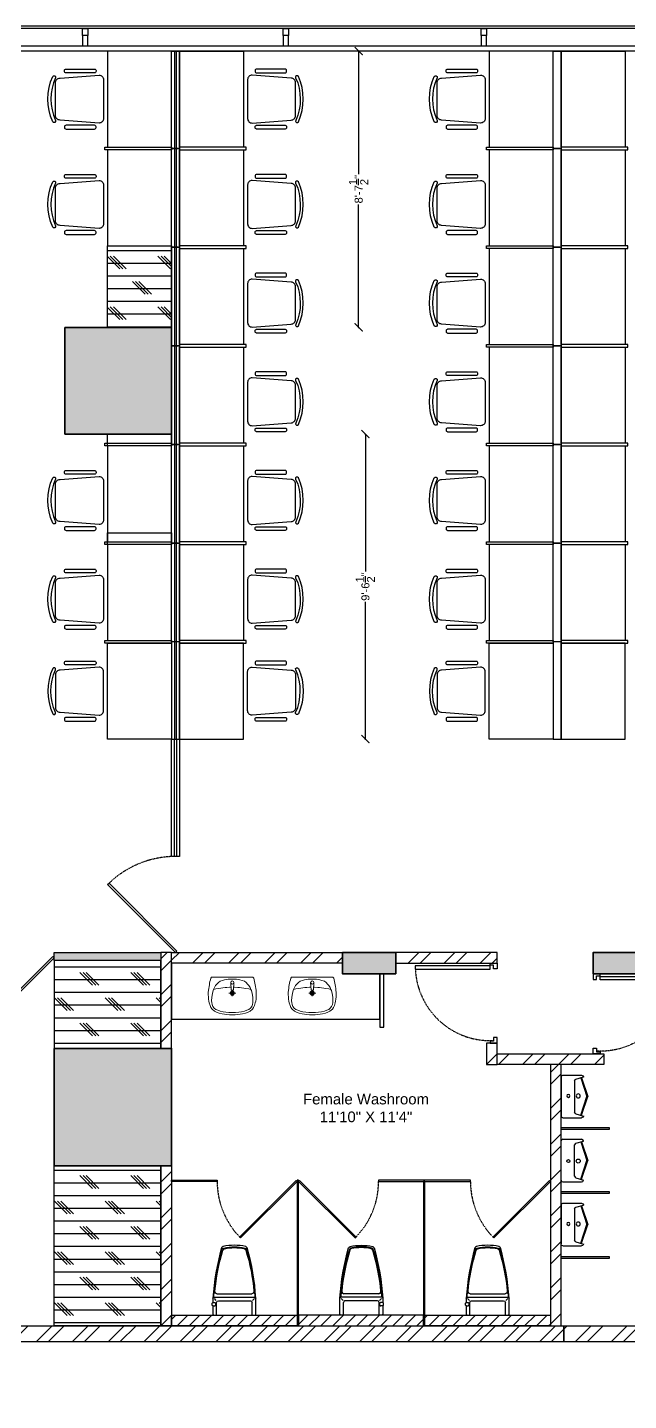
# Model space of a CAD drawing. Header units: inches. Extents: x 245639 to 247372, y 696379 to 697686.
# Drawn here: x 246142 to 246368, y 696884 to 697399 of the extents above; entities that cross this region are included whole.
import ezdxf

# ---------------------------------------------------------------- set-up
doc = ezdxf.new("R2010")
doc.units = ezdxf.units.IN
doc.header["$PDMODE"] = 35
doc.header["$PDSIZE"] = 300
for name, pattern in [('( Hidden )', [0.375, 0.25, -0.125]), ('AUDIT_D_060311083008-3', [0]), ('DOT2', [0.125, 0, -0.125])]:
    doc.linetypes.add(name, pattern=pattern)
for name, color, linetype in [('A-GLAZ', 92, 'AUDIT_D_060311083008-3'), ('FFURNITURE', 42, 'Continuous'), ('HATCH', 251, 'Continuous'), ('I-Text', 44, 'Continuous'), ('I-Windows', 141, 'Continuous'), ('WALL', 7, 'Continuous')]:
    doc.layers.add(name, color=color, linetype=linetype)
doc.layers.add('C01 Walls', color=10, linetype='Continuous', lineweight=35)
doc.layers.add('I-Doors', color=161, linetype='Continuous', lineweight=30)
doc.styles.get("Standard").update_dxf_attribs({"font": 'arial.ttf'})
doc.dimstyles.get("Standard").update_dxf_attribs({"dimtxt": 9.25, "dimasz": 0.18, "dimexe": 0.18, "dimexo": 0.0625, "dimgap": 0.09, "dimtad": 0, "dimtih": 1, "dimtoh": 1, "dimdec": 0, "dimzin": 0, "dimdsep": 46, "dimlunit": 4, "dimtxsty": 'Standard', "dimcen": 0.09, "dimadec": 0, "dimazin": 0, "dimtfac": 1, "dimtdec": 0, "dimtofl": 0, "dimtmove": 0, "dimatfit": 3, "dimfxl": 1, "dimtolj": 1, "dimtzin": 0, "dimarcsym": 0})
pattern_1 = [(0, (2181.347, 3383.885), (0, 4.7625), []), (135, (2183.728, 3381.504), (-9.52500411, -9.52500411), [6.735195, -6.735195]), (135, (2184.919, 3381.504), (-9.52500411, -9.52500411), [6.735195, -6.735195]), (135, (2186.11, 3381.504), (-9.52500411, -9.52500411), [6.735195, -6.735195])]

# ---------------------------------------------------------------- blocks, each defined once
blk = doc.blocks.new('CHAIR')
at = {"layer": 'FFURNITURE', "transparency": 33554687}
for points in [[(910087.38, 804707.94), (910087.13, 804707.94, -0.414214), (910086.63, 804708.44), (910086.63, 804717.94, -0.414214), (910087.13, 804718.44), (910087.38, 804718.44, -0.414214), (910087.88, 804717.94), (910087.88, 804708.44, -0.414214)], [(910091.13, 804704.94), (910102.13, 804704.94, 0.414214), (910103.63, 804706.44), (910104.63, 804719.44, 0.414214), (910103.13, 804720.94), (910090.13, 804720.94, 0.414214), (910088.63, 804719.44), (910089.63, 804706.44, 0.414214)], [(910105.88, 804707.94), (910106.13, 804707.94, 0.414214), (910106.63, 804708.44), (910106.63, 804717.94, 0.414214), (910106.13, 804718.44), (910105.88, 804718.44, 0.414214), (910105.38, 804717.94), (910105.38, 804708.44, 0.414214)]]:
    blk.add_lwpolyline(points, format="xyb", close=True, dxfattribs=at)
blk.add_lwpolyline([(910104.17, 804704.02, 0.972145), (910103.76, 804704.93, -0.215828), (910089.52, 804704.92, 0.999593), (910089.08, 804704.02, 0.21626), (910104.18, 804704.02)], format="xyb", dxfattribs=at)
blk = doc.blocks.new('xibet5')
at = {"transparency": 33554687}
for p, q in [((-198, 0), (-198, -141)), ((198, 0), (198, -141)), ((-246, -112), (-246, -133)), ((-238, -142), (-216, -142)), ((-238, -103), (-216, -103)), ((-206, -112), (-206, -133)), ((-228, -200), (228, -200)), ((-202, -163), (-223, -184)), ((-194, -239), (194, -239)), ((-178, -161), (178, -161)), ((202, -163), (223, -184))]:
    blk.add_line(p, q, dxfattribs=at)
blk.add_lwpolyline([(-238, -103), (-238, -10, -0.414214), (-228, 0), (228, 0, -0.414214), (238, -10), (238, -190, -0.056436), (142, -748, -0.271858), (126, -764, -0.114547), (-126, -764, -0.271578), (-142, -748, -0.056423), (-238, -190), (-238, -142)], format="xyb", dxfattribs=at)
for centre, radius, start, end in [((-236, -132), 9.12, 180.3051, 262.9578), ((-236, -112), 9.11, 96.9667, 179.7014), ((-216, -112), 9, 0, 90), ((-216, -133), 9, 270, 0), ((-178, -141), 20, 180, 270), ((178, -141), 20, 270, 0), ((-228, -190), 10, 180, 270), ((1871, -94), 2103, 182.8743, 197.6554), ((-194, -262), 22.5, 90, 184.6246), ((1871, -94), 2095, 184.6245, 197.5277), ((-1871, -94), 2095, 342.464, 355.3754), ((-1871, -94), 2103, 342.3446, 357.1257), ((194, -262), 22.5, 355.3754, 90), ((228, -190), 10, 270, 0), ((-111, -725), 22.5, 197.6554, 257.5059), ((-105, -718), 22.5, 197.5277, 258.1005), ((0, -224), 536, 257.5059, 282.4941), ((1, -217), 535, 258.1005, 281.7373), ((105, -719), 22.5, 281.7373, 342.464), ((111, -725), 22.5, 282.4941, 342.3446)]:
    blk.add_arc(centre, radius, start, end, dxfattribs=at)
blk = doc.blocks.new('hdttf')
at = {"layer": 'I-Doors', "lineweight": -3, "transparency": 33554687, "elevation": 0.01}
for points in [[(913223.86, 805428.81), (913223.05, 805428.81), (913223.05, 805431.42), (913225.16, 805431.42), (913225.16, 805430.12), (913223.86, 805430.12)], [(913224.02, 805400.74), (913225.32, 805400.74), (913225.32, 805428.81), (913224.02, 805428.81)], [(913252.25, 805428.81), (913253.05, 805428.81), (913253.05, 805431.42), (913250.95, 805431.42), (913250.95, 805430.12), (913252.25, 805430.12)]]:
    blk.add_lwpolyline(points, close=True, dxfattribs=at)
at = {"layer": 'I-Doors', "linetype": '( Hidden )', "lineweight": -3, "ltscale": 0.1, "transparency": 33554687}
blk.add_arc((913224.02, 805428.81, 0.01), 28.07, 270, 2.6636, dxfattribs=at)
blk = doc.blocks.new('$@$_rakovina4')
at = {"lineweight": 13}
for p, q in [((-295, -163), (-297, -185)), ((-291, -139), (-295, -163)), ((-287, -117), (-291, -139)), ((-284, -95), (-287, -117)), ((-279, -77), (-284, -95)), ((-274, -56), (-279, -77)), ((-269, -36), (-274, -56)), ((-258, -20), (-269, -36)), ((-258, -20), (0, -20)), ((-20, -89), (-14, -180)), ((258, -20), (0, -20)), ((20, -89), (14, -180)), ((258, -20), (269, -36)), ((269, -36), (274, -56)), ((274, -56), (279, -77)), ((279, -77), (284, -95)), ((284, -95), (287, -117)), ((287, -117), (291, -139)), ((291, -139), (295, -163)), ((295, -163), (297, -185)), ((-297, -185), (-300, -212)), ((-300, -212), (-300, -242)), ((-300, -242), (-299, -269)), ((-299, -269), (-297, -296)), ((-297, -296), (-293, -323)), ((-293, -323), (-288, -345)), ((0, -221), (-43, -221)), ((-14, -180), (-12, -184)), ((-12, -184), (-9, -185)), ((-9, -185), (-3, -187)), ((-3, -187), (0, -187)), ((0, -221), (0, -182)), ((3, -187), (0, -187)), ((0, -221), (0, -260)), ((0, -221), (43, -221)), ((9, -185), (3, -187)), ((12, -184), (9, -185)), ((14, -180), (12, -184)), ((293, -323), (288, -345)), ((297, -296), (293, -323)), ((297, -185), (300, -212)), ((299, -269), (297, -296)), ((300, -242), (299, -269)), ((300, -212), (300, -242)), ((-288, -345), (-278, -377)), ((-278, -377), (-267, -401)), ((-267, -401), (-252, -423)), ((-252, -423), (-222, -447)), ((-222, -447), (-197, -459)), ((-197, -459), (-164, -473)), ((-164, -473), (-127, -481)), ((-127, -481), (-98, -486)), ((-98, -486), (-69, -491)), ((-69, -491), (-36, -493)), ((-36, -493), (0, -495)), ((36, -493), (0, -495)), ((69, -491), (36, -493)), ((98, -486), (69, -491)), ((127, -481), (98, -486)), ((164, -473), (127, -481)), ((197, -459), (164, -473)), ((222, -447), (197, -459)), ((252, -423), (222, -447)), ((267, -401), (252, -423)), ((278, -377), (267, -401)), ((288, -345), (278, -377))]:
    blk.add_line(p, q, dxfattribs=at)
at = {"lineweight": 5}
for p, q in [((-224, -152), (-234, -176)), ((-206, -168), (-234, -176)), ((-209, -128), (-224, -152)), ((-192, -108), (-209, -128)), ((-171, -162), (-206, -168)), ((-173, -87), (-192, -108)), ((-152, -72), (-173, -87)), ((-143, -158), (-171, -162)), ((-122, -62), (-152, -72)), ((-117, -155), (-143, -158)), ((-96, -56), (-122, -62)), ((-91, -152), (-117, -155)), ((-77, -51), (-96, -56)), ((-69, -150), (-91, -152)), ((-53, -48), (-77, -51)), ((-34, -148), (-69, -150)), ((-29, -47), (-53, -48)), ((-16, -148), (-34, -148)), ((0, -47), (-29, -47)), ((0, -47), (29, -47)), ((16, -148), (34, -148)), ((29, -47), (53, -48)), ((34, -148), (69, -150)), ((53, -48), (77, -51)), ((69, -150), (91, -152)), ((77, -51), (96, -56)), ((91, -152), (117, -155)), ((96, -56), (122, -62)), ((117, -155), (143, -158)), ((122, -62), (152, -72)), ((143, -158), (171, -162)), ((152, -72), (173, -87)), ((171, -162), (206, -168)), ((173, -87), (192, -108)), ((192, -108), (209, -128)), ((206, -168), (234, -176)), ((209, -128), (224, -152)), ((224, -152), (234, -176)), ((-256, -272), (-258, -317)), ((-258, -317), (-257, -341)), ((-257, -341), (-252, -363)), ((-249, -228), (-256, -272)), ((-239, -189), (-249, -228)), ((-234, -176), (-239, -189)), ((-234, -176), (-234, -176)), ((234, -176), (239, -189)), ((234, -176), (234, -176)), ((239, -189), (249, -228)), ((249, -228), (256, -272)), ((257, -341), (252, -363)), ((256, -272), (258, -317)), ((258, -317), (257, -341)), ((-252, -363), (-243, -387)), ((-243, -387), (-226, -410)), ((-226, -410), (-206, -426)), ((-206, -426), (-182, -437)), ((-182, -437), (-152, -446)), ((-152, -446), (-116, -455)), ((-116, -455), (-80, -461)), ((-80, -461), (-41, -464)), ((-41, -464), (-14, -464)), ((-14, -464), (0, -464)), ((14, -464), (0, -464)), ((41, -464), (14, -464)), ((80, -461), (41, -464)), ((116, -455), (80, -461)), ((152, -446), (116, -455)), ((182, -437), (152, -446)), ((206, -426), (182, -437)), ((226, -410), (206, -426)), ((243, -387), (226, -410)), ((252, -363), (243, -387))]:
    blk.add_line(p, q, dxfattribs=at)
at = {"lineweight": 13}
blk.add_circle((0, -89), 19.7, dxfattribs=at)
at = {"lineweight": 5}
for radius in [26.2, 18.7]:
    blk.add_circle((0, -221), radius, dxfattribs=at)
blk = doc.blocks.new('A$C5BFE1C26')
for p, q in [((0.285, 0.49), (0.07, 0.49)), ((0.07, 0.461), (0, 0.245)), ((0.08, 0.458), (0.011, 0.245)), ((0.135, 0.444), (0.049, 0.469)), ((0.05, 0.47), (0.05, 0.468)), ((0.15, 0.425), (0.15, 0.065)), ((0.305, 0.47), (0.305, 0.02)), ((0.07, 0.029), (0, 0.245)), ((0.08, 0.032), (0.011, 0.245)), ((0.135, 0.046), (0.049, 0.021)), ((0.05, 0.022), (0.05, 0.02)), ((0.285, 0), (0.07, 0))]:
    blk.add_line(p, q)
for centre, radius in [((0.109, 0.251), 0.0229), ((0.222, 0.252), 0.0175)]:
    blk.add_circle(centre, radius)
for centre, start, end in [((0.07, 0.47), 90, 180), ((0.285, 0.47), 0, 90), ((0.13, 0.425), 0, 74.4563), ((0.07, 0.02), 180, 270), ((0.13, 0.065), 285.5437, 0), ((0.285, 0.02), 270, 0)]:
    blk.add_arc(centre, 0.02, start, end)
blk = doc.blocks.new('A$C21746266')
at = {"color": 7, "rotation": 90}
blk.add_blockref('A$C5BFE1C26', (0.49, 0), dxfattribs=at)
blk = doc.blocks.new('_ArchTick')
at = {"color": 0, "linetype": 'ByBlock', "const_width": 0.15}
blk.add_lwpolyline([(-0.5, -0.5), (0.5, 0.5)], dxfattribs=at)
blk = doc.blocks.new('*D16')
at = {"linetype": 'DOT2', "lineweight": -2, "transparency": 16777216}
for p, q in [((246266.22, 697390.18), (246266.6, 697390.18)), ((246266.22, 697286.57), (246266.6, 697286.57))]:
    blk.add_line(p, q, dxfattribs=at)
at = {"lineweight": -2, "transparency": 16777216}
for p, q in [((246266.42, 697390.18), (246266.42, 697343.55)), ((246266.42, 697286.57), (246266.42, 697333.2))]:
    blk.add_line(p, q, dxfattribs=at)
at = {"layer": 'Defpoints', "color": 0, "transparency": 16777216}
for p in [(246196.32, 697390.18, 0), (246266.42, 697390.18), (246196.32, 697286.57, 0)]:
    blk.add_point(p, dxfattribs=at)
at = {"lineweight": -2, "transparency": 16777216, "xscale": 3, "yscale": 3, "zscale": 3}
for p, rotation in [((246266.42, 697390.18), 90), ((246266.42, 697286.57), 270)]:
    blk.add_blockref('_ArchTick', p, dxfattribs=dict(at, rotation=rotation))
at = {"transparency": 16777216, "insert": (246266.42, 697338.38), "char_height": 3, "attachment_point": 5, "rotation": 90, "bg_fill": 3, "box_fill_scale": 1.1, "bg_fill_color": 256, "bg_fill_true_color": 13158600, "bg_fill_transparency": 0}
blk.add_mtext('\\A1;8\'-7{\\H1x;\\S1/2;}"', dxfattribs=at)
blk = doc.blocks.new('*D17')
at = {"linetype": 'DOT2', "lineweight": -2, "transparency": 16777216}
for p, q in [((246268.76, 697246.57), (246269.14, 697246.57)), ((246268.76, 697132.18), (246269.14, 697132.18))]:
    blk.add_line(p, q, dxfattribs=at)
at = {"lineweight": -2, "transparency": 16777216}
for p, q in [((246268.96, 697246.57), (246268.96, 697194.55)), ((246268.96, 697132.18), (246268.96, 697184.21))]:
    blk.add_line(p, q, dxfattribs=at)
at = {"layer": 'Defpoints', "color": 0, "transparency": 16777216}
for p in [(246196.32, 697246.57, 0), (246196.32, 697132.18, 0), (246268.96, 697132.18)]:
    blk.add_point(p, dxfattribs=at)
at = {"lineweight": -2, "transparency": 16777216, "xscale": 3, "yscale": 3, "zscale": 3}
for p, rotation in [((246268.96, 697246.57), 90), ((246268.96, 697132.18), 270)]:
    blk.add_blockref('_ArchTick', p, dxfattribs=dict(at, rotation=rotation))
at = {"transparency": 16777216, "insert": (246268.96, 697189.38), "char_height": 3, "attachment_point": 5, "rotation": 90, "bg_fill": 3, "box_fill_scale": 1.1, "bg_fill_color": 256, "bg_fill_true_color": 13158600, "bg_fill_transparency": 0}
blk.add_mtext('\\A1;9\'-6{\\H1x;\\S1/2;}"', dxfattribs=at)

msp = doc.modelspace()

# ---------------------------------------------------------------- hatches: boundary and pattern name
at = {"layer": 'HATCH', "transparency": 33554559}
h = msp.add_hatch(dxfattribs=at)
h.set_pattern_fill('CORK', color=42, scale=1.5)
h.set_pattern_definition([(0, (-2580.504, 3852.5323), (0, 4.7625), []), (135, (-2578.123, 3850.151), (-9.52500411, -9.52500411), [6.735195, -6.735195]), (135, (-2576.932, 3850.151), (-9.52500411, -9.52500411), [6.735195, -6.735195]), (135, (-2575.742, 3850.151), (-9.52500411, -9.52500411), [6.735195, -6.735195])])
h.paths.add_polyline_path([(246196.32, 697286.57), (246172.32, 697286.57), (246172.32, 697317.18), (246196.32, 697317.18)])
at = {"layer": 'HATCH', "true_color": 0x939598, "transparency": 33554687}
h = msp.add_hatch(dxfattribs=at)
h.set_pattern_fill('ANSI32', color=252)
h.set_pattern_definition([(45, (-663104.8545, -107692.82), (-6.73519209, 6.73519209), []), (45, (-663100.364, -107692.82), (-6.73519209, 6.73519209), [])])
h.paths.add_polyline_path([(245726.32, 697310.18), (245750.32, 697310.18), (245750.32, 697302.18), (245726.32, 697302.18)])
h.paths.add_polyline_path([(245732.32, 696912.18), (245726.32, 696912.18), (245726.32, 697302.18), (245732.32, 697302.18)])
h.paths.add_polyline_path([(246517.52, 696912.18), (246523.52, 696912.18), (246523.52, 696890.18), (246517.52, 696890.18)])
h.paths.add_polyline_path([(245726.32, 696912.18), (246343.32, 696912.18), (246343.32, 696906.18), (246343.32, 696906.18), (246343.32, 696912.18), (246517.52, 696912.18), (246517.52, 696906.18), (245726.32, 696906.18)])
h.paths.add_polyline_path([(246577.52, 696912.18), (246581.52, 696912.18), (246581.52, 696890.18), (246577.52, 696890.18)])
h.paths.add_polyline_path([(246593.52, 696912.18), (246597.52, 696912.18), (246597.52, 696890.18), (246593.52, 696890.18)])
h.paths.add_polyline_path([(246683.52, 696890.18), (246689.52, 696890.18), (246689.52, 696912.18), (246683.52, 696912.18)])
h.paths.add_polyline_path([(246517.52, 696890.18), (246689.52, 696890.18), (246689.52, 696884.18), (246517.52, 696884.18)])
h = msp.add_hatch(color=252, dxfattribs=at)
h.dxf.hatch_style = 1
h.paths.add_polyline_path([(246859.32, 697012.18), (246903.32, 697012.18), (246903.32, 696978.18), (246859.32, 696978.18)])
h.paths.add_polyline_path([(247204.32, 696926.18), (247224.32, 696926.18), (247224.32, 696918.18), (247204.32, 696918.18)])
h.paths.add_polyline_path([(247035.12, 696918.18), (247243.12, 696918.18), (247243.12, 696910.18), (247035.12, 696910.18)])
h.paths.add_polyline_path([(247232.32, 697018.18), (247224.32, 697018.18), (247224.32, 697038.18), (247232.32, 697038.18)])
h.paths.add_polyline_path([(247248.32, 697008.18), (247284.32, 697008.18), (247284.32, 696972.18), (247248.32, 696972.18)])
h.paths.add_polyline_path([(247248.32, 697310.18), (247284.32, 697310.18), (247284.32, 697274.18), (247248.32, 697274.18)])
h.paths.add_polyline_path([(246901.32, 697310.18), (246861.32, 697310.18), (246861.32, 697270.18), (246901.32, 697270.18)])
h.paths.add_polyline_path([(246485.32, 697310.18), (246525.32, 697310.18), (246525.32, 697270.18), (246485.32, 697270.18)])
h.paths.add_polyline_path([(246156.32, 697286.57), (246196.32, 697286.57), (246196.32, 697246.57), (246156.32, 697246.57)])
h.paths.add_polyline_path([(245762.32, 697310.18), (245750.32, 697310.18), (245750.32, 697222.18), (245762.32, 697222.18)])
h.paths.add_polyline_path([(245762.32, 697060.18), (245750.32, 697060.18), (245750.32, 696972.18), (245762.32, 696972.18)])
h.paths.add_polyline_path([(245840.32, 696932.18), (245848.32, 696932.18), (245848.32, 696912.18), (245840.32, 696912.18)])
h.paths.add_polyline_path([(246004.32, 697052.18), (246024.32, 697052.18), (246024.32, 697044.18), (246004.32, 697044.18)])
h.paths.add_polyline_path([(246152.32, 697016.18), (246196.32, 697016.18), (246196.32, 696972.18), (246152.32, 696972.18)])
h.paths.add_polyline_path([(246260.32, 697052.18), (246280.32, 697052.18), (246280.32, 697044.18), (246260.32, 697044.18)])
h.paths.add_polyline_path([(246354.32, 697044.18), (246374.32, 697044.18), (246374.32, 697052.18), (246354.32, 697052.18)])
h.paths.add_polyline_path([(246482.32, 696972.18), (246526.32, 696972.18), (246526.32, 697016.18), (246482.32, 697016.18)])
h.paths.add_polyline_path([(246636.32, 697052.18), (246656.32, 697052.18), (246656.32, 697044.18), (246636.32, 697044.18)])
h.paths.add_polyline_path([(246730.32, 697052.18), (246750.32, 697052.18), (246750.32, 697044.18), (246730.32, 697044.18)])
at = {"layer": 'HATCH', "transparency": 33554559}
h = msp.add_hatch(color=42, dxfattribs=at)
h.dxf.hatch_style = 1
h.paths.add_polyline_path([(246152.32, 697052.18), (246192.32, 697052.18), (246192.32, 697049.18), (246152.32, 697049.18)])
h = msp.add_hatch(dxfattribs=at)
h.set_pattern_fill('CORK', color=42, scale=1.5)
h.set_pattern_definition(pattern_1)
h.paths.add_polyline_path([(246152.32, 697016.18), (246192.32, 697016.18), (246192.32, 697049.18), (246152.32, 697049.18)])
at = {"layer": 'HATCH', "true_color": 0x939598, "transparency": 33554687}
h = msp.add_hatch(dxfattribs=at)
h.set_pattern_fill('ANSI32', color=252)
h.set_pattern_definition([(45, (-666851.621, -108379.241), (-6.73519209, 6.73519209), []), (45, (-666847.131, -108379.241), (-6.73519209, 6.73519209), [])])
h.paths.add_polyline_path([(246196.32, 697052.18), (246192.32, 697052.18), (246192.32, 697016.18), (246196.32, 697016.18)])
h = msp.add_hatch(dxfattribs=at)
h.set_pattern_fill('ANSI32', color=252)
h.set_pattern_definition([(45, (2181.347, 3383.885), (-6.73519209, 6.73519209), []), (45, (2185.837, 3383.885), (-6.73519209, 6.73519209), [])])
h.paths.add_polyline_path([(246196.32, 697052.18), (246260.32, 697052.18), (246260.32, 697048.18), (246196.32, 697048.18)])
h.paths.add_polyline_path([(246318.32, 697052.18), (246280.32, 697052.18), (246280.32, 697048.18), (246318.32, 697048.18)])
h.paths.add_polyline_path([(246486.32, 697052.18), (246374.32, 697052.18), (246374.32, 697048.18), (246486.32, 697048.18)])
h.paths.add_polyline_path([(246318.32, 697014.18), (246358.32, 697014.18), (246358.32, 697010.18), (246318.32, 697010.18)])
h.paths.add_polyline_path([(246318.32, 697018.18), (246314.32, 697018.18), (246314.32, 697010.18), (246318.32, 697010.18)])
h.paths.add_polyline_path([(246342.32, 697010.18), (246338.32, 697010.18), (246338.32, 696912.18), (246342.32, 696912.18)])
at = {"layer": 'HATCH', "transparency": 33554559}
h = msp.add_hatch(dxfattribs=at)
h.set_pattern_fill('CORK', color=42, scale=1.5)
h.set_pattern_definition(pattern_1)
h.paths.add_polyline_path([(246152.32, 696972.18), (246192.32, 696972.18), (246192.32, 696912.18), (246152.32, 696912.18)])
at = {"layer": 'HATCH', "true_color": 0x939598, "transparency": 33554687}
h = msp.add_hatch(dxfattribs=at)
h.set_pattern_fill('ANSI32', color=252)
h.set_pattern_definition([(45, (-666848.735, -108379.241), (-6.73519209, 6.73519209), []), (45, (-666844.2445, -108379.241), (-6.73519209, 6.73519209), [])])
h.paths.add_polyline_path([(246196.32, 696912.18), (246192.32, 696912.18), (246192.32, 696972.18), (246196.32, 696972.18)])
h = msp.add_hatch(dxfattribs=at)
h.set_pattern_fill('ANSI31', color=252)
h.set_pattern_definition([(45, (2181.347, 3383.885), (-2.24506403, 2.24506403), [])])
h.paths.add_polyline_path([(246196.32, 696916.18), (246243.4, 696916.18), (246243.4, 696912.18), (246196.32, 696912.18)])
h.paths.add_polyline_path([(246290.74, 696916.18), (246243.9, 696916.18), (246243.9, 696912.18), (246290.74, 696912.18)])
h.paths.add_polyline_path([(246291.24, 696916.18), (246338.32, 696916.18), (246338.32, 696912.18), (246291.24, 696912.18)])
h.paths.add_polyline_path([(246433.82, 696916.18), (246385.82, 696916.18), (246385.82, 696912.18), (246433.82, 696912.18)])
h.paths.add_polyline_path([(246434.32, 696916.18), (246482.32, 696916.18), (246482.32, 696912.18), (246434.32, 696912.18)])

# ---------------------------------------------------------------- linework, layer by layer
at = {"layer": 'A-GLAZ', "transparency": 33554687, "elevation": -0.29}
msp.add_lwpolyline([(247260.32, 697398.58), (245741.92, 697398.58), (245741.92, 697323.38), (245740.92, 697323.38), (245740.92, 697399.58), (247260.32, 697399.58)], close=True, dxfattribs=at)
at = {"layer": 'C01 Walls', "transparency": 33554687, "elevation": 0}
for points in [[(246156.32, 697286.57), (246196.32, 697286.57), (246196.32, 697246.57), (246156.32, 697246.57)], [(246260.32, 697052.18), (246280.32, 697052.18), (246280.32, 697044.18), (246260.32, 697044.18)], [(246354.32, 697044.18), (246374.32, 697044.18), (246374.32, 697052.18), (246354.32, 697052.18)], [(246152.32, 697016.18), (246196.32, 697016.18), (246196.32, 696972.18), (246152.32, 696972.18)]]:
    msp.add_lwpolyline(points, close=True, dxfattribs=at)
at = {"layer": 'FFURNITURE', "transparency": 33554687, "elevation": 0}
for points in [[(246172.32, 697390.18), (246172.32, 697354.18), (246196.32, 697354.18), (246196.32, 697390.18)], [(246196.32, 697390.18), (246199.32, 697390.18), (246199.32, 697353.68), (246196.32, 697353.68)], [(246223.32, 697390.18), (246223.32, 697354.18), (246199.32, 697354.18), (246199.32, 697390.18)], [(246315.32, 697390.18), (246315.32, 697354.18), (246339.32, 697354.18), (246339.32, 697390.18)], [(246339.32, 697390.18), (246342.32, 697390.18), (246342.32, 697353.68), (246339.32, 697353.68)], [(246366.32, 697390.18), (246366.32, 697354.18), (246342.32, 697354.18), (246342.32, 697390.18)], [(246196.32, 697353.18), (246171.32, 697353.18), (246171.32, 697354.18), (246196.32, 697354.18)], [(246172.32, 697353.18), (246172.32, 697317.18), (246196.32, 697317.18), (246196.32, 697353.18)], [(246196.32, 697353.68), (246199.32, 697353.68), (246199.32, 697316.68), (246196.32, 697316.68)], [(246199.32, 697353.18), (246224.32, 697353.18), (246224.32, 697354.18), (246199.32, 697354.18)], [(246223.32, 697353.18), (246223.32, 697317.18), (246199.32, 697317.18), (246199.32, 697353.18)], [(246339.32, 697353.18), (246314.32, 697353.18), (246314.32, 697354.18), (246339.32, 697354.18)], [(246315.32, 697353.18), (246315.32, 697317.18), (246339.32, 697317.18), (246339.32, 697353.18)], [(246339.32, 697353.68), (246342.32, 697353.68), (246342.32, 697316.68), (246339.32, 697316.68)], [(246342.32, 697353.18), (246367.32, 697353.18), (246367.32, 697354.18), (246342.32, 697354.18)], [(246366.32, 697353.18), (246366.32, 697317.18), (246342.32, 697317.18), (246342.32, 697353.18)], [(246196.32, 697286.57), (246172.32, 697286.57), (246172.32, 697317.18), (246196.32, 697317.18)], [(246196.32, 697316.68), (246199.32, 697316.68), (246199.32, 697279.68), (246196.32, 697279.68)], [(246199.32, 697316.18), (246224.32, 697316.18), (246224.32, 697317.18), (246199.32, 697317.18)], [(246223.32, 697316.18), (246223.32, 697280.18), (246199.32, 697280.18), (246199.32, 697316.18)], [(246339.32, 697316.18), (246314.32, 697316.18), (246314.32, 697317.18), (246339.32, 697317.18)], [(246315.32, 697316.18), (246315.32, 697280.18), (246339.32, 697280.18), (246339.32, 697316.18)], [(246339.32, 697316.68), (246342.32, 697316.68), (246342.32, 697279.68), (246339.32, 697279.68)], [(246342.32, 697316.18), (246367.32, 697316.18), (246367.32, 697317.18), (246342.32, 697317.18)], [(246366.32, 697316.18), (246366.32, 697280.18), (246342.32, 697280.18), (246342.32, 697316.18)], [(246196.32, 697279.68), (246199.32, 697279.68), (246199.32, 697242.68), (246196.32, 697242.68)], [(246199.32, 697279.18), (246224.32, 697279.18), (246224.32, 697280.18), (246199.32, 697280.18)], [(246223.32, 697279.18), (246223.32, 697243.18), (246199.32, 697243.18), (246199.32, 697279.18)], [(246339.32, 697279.18), (246314.32, 697279.18), (246314.32, 697280.18), (246339.32, 697280.18)], [(246315.32, 697279.18), (246315.32, 697243.18), (246339.32, 697243.18), (246339.32, 697279.18)], [(246339.32, 697279.68), (246342.32, 697279.68), (246342.32, 697242.68), (246339.32, 697242.68)], [(246342.32, 697279.18), (246367.32, 697279.18), (246367.32, 697280.18), (246342.32, 697280.18)], [(246366.32, 697279.18), (246366.32, 697243.18), (246342.32, 697243.18), (246342.32, 697279.18)], [(246196.32, 697242.18), (246171.32, 697242.18), (246171.32, 697243.18), (246196.32, 697243.18)], [(246196.32, 697242.18), (246172.32, 697242.18), (246172.32, 697246.57), (246196.32, 697246.57)], [(246199.32, 697242.18), (246224.32, 697242.18), (246224.32, 697243.18), (246199.32, 697243.18)], [(246339.32, 697242.18), (246314.32, 697242.18), (246314.32, 697243.18), (246339.32, 697243.18)], [(246342.32, 697242.18), (246367.32, 697242.18), (246367.32, 697243.18), (246342.32, 697243.18)], [(246172.32, 697242.18), (246172.32, 697206.18), (246196.32, 697206.18), (246196.32, 697242.18)], [(246196.32, 697242.68), (246199.32, 697242.68), (246199.32, 697205.68), (246196.32, 697205.68)], [(246223.32, 697242.18), (246223.32, 697206.18), (246199.32, 697206.18), (246199.32, 697242.18)], [(246315.32, 697242.18), (246315.32, 697206.18), (246339.32, 697206.18), (246339.32, 697242.18)], [(246339.32, 697242.68), (246342.32, 697242.68), (246342.32, 697205.68), (246339.32, 697205.68)], [(246366.32, 697242.18), (246366.32, 697206.18), (246342.32, 697206.18), (246342.32, 697242.18)], [(246196.32, 697205.18), (246172.32, 697205.18), (246172.32, 697209.57), (246196.32, 697209.57)], [(246196.32, 697205.18), (246171.32, 697205.18), (246171.32, 697206.18), (246196.32, 697206.18)], [(246172.32, 697205.18), (246172.32, 697169.18), (246196.32, 697169.18), (246196.32, 697205.18)], [(246196.32, 697205.68), (246199.32, 697205.68), (246199.32, 697168.68), (246196.32, 697168.68)], [(246199.32, 697205.18), (246224.32, 697205.18), (246224.32, 697206.18), (246199.32, 697206.18)], [(246223.32, 697205.18), (246223.32, 697169.18), (246199.32, 697169.18), (246199.32, 697205.18)], [(246339.32, 697205.18), (246314.32, 697205.18), (246314.32, 697206.18), (246339.32, 697206.18)], [(246315.32, 697205.18), (246315.32, 697169.18), (246339.32, 697169.18), (246339.32, 697205.18)], [(246339.32, 697205.68), (246342.32, 697205.68), (246342.32, 697168.68), (246339.32, 697168.68)], [(246342.32, 697205.18), (246367.32, 697205.18), (246367.32, 697206.18), (246342.32, 697206.18)], [(246366.32, 697205.18), (246366.32, 697169.18), (246342.32, 697169.18), (246342.32, 697205.18)], [(246196.32, 697168.18), (246171.32, 697168.18), (246171.32, 697169.18), (246196.32, 697169.18)], [(246172.32, 697132.18), (246172.32, 697168.18), (246196.32, 697168.18), (246196.32, 697132.18)], [(246196.32, 697132.18), (246199.32, 697132.18), (246199.32, 697168.68), (246196.32, 697168.68)], [(246199.32, 697168.18), (246224.32, 697168.18), (246224.32, 697169.18), (246199.32, 697169.18)], [(246223.32, 697132.18), (246223.32, 697168.18), (246199.32, 697168.18), (246199.32, 697132.18)], [(246339.32, 697168.18), (246314.32, 697168.18), (246314.32, 697169.18), (246339.32, 697169.18)], [(246315.32, 697132.18), (246315.32, 697168.18), (246339.32, 697168.18), (246339.32, 697132.18)], [(246339.32, 697132.18), (246342.32, 697132.18), (246342.32, 697168.68), (246339.32, 697168.68)], [(246342.32, 697168.18), (246367.32, 697168.18), (246367.32, 697169.18), (246342.32, 697169.18)], [(246366.32, 697132.18), (246366.32, 697168.18), (246342.32, 697168.18), (246342.32, 697132.18)], [(246196.32, 697132.18), (246199.32, 697132.18), (246199.32, 697088.18), (246196.32, 697088.18)], [(246152.32, 697052.18), (246192.32, 697052.18), (246192.32, 697049.18), (246152.32, 697049.18)], [(246152.32, 697016.18), (246192.32, 697016.18), (246192.32, 697049.18), (246152.32, 697049.18)], [(246196.32, 697027.18), (246274.32, 697027.18), (246274.32, 697044.18), (246260.32, 697044.18), (246260.32, 697048.18), (246196.32, 697048.18)], [(246275.82, 697044.18), (246274.32, 697044.18), (246274.32, 697024.18), (246275.82, 697024.18)], [(246342.32, 696986.55), (246360.32, 696986.55), (246360.32, 696985.8), (246342.32, 696985.8)], [(246152.32, 696972.18), (246192.32, 696972.18), (246192.32, 696912.18), (246152.32, 696912.18)], [(246196.32, 696966.35), (246196.32, 696966.85), (246213.4, 696966.85), (246213.4, 696966.35)], [(246243.4, 696912.18), (246243.9, 696912.18), (246243.9, 696966.85), (246243.4, 696966.85)], [(246308.3, 696966.35), (246308.3, 696966.85), (246273.9, 696966.85), (246273.9, 696966.35)], [(246290.74, 696912.18), (246291.24, 696912.18), (246291.24, 696966.35), (246290.74, 696966.35)], [(246342.32, 696962.55), (246360.32, 696962.55), (246360.32, 696961.8), (246342.32, 696961.8)], [(246342.32, 696938.18), (246360.32, 696938.18), (246360.32, 696937.43), (246342.32, 696937.43)]]:
    msp.add_lwpolyline(points, close=True, dxfattribs=at)
at = {"layer": 'I-Windows', "ltscale": 5, "transparency": 33554687, "elevation": 0}
for points in [[(246198.19, 697390.18), (246197.44, 697390.18), (246197.44, 697132.18), (246198.19, 697132.18)], [(246198.19, 697088.18), (246197.44, 697088.18), (246197.44, 697132.18), (246198.19, 697132.18)], [(246172.36, 697077.64), (246172.89, 697078.17), (246198.35, 697052.71), (246197.82, 697052.18)], [(246126.86, 697024.72), (246126.33, 697025.25), (246151.79, 697050.71), (246152.32, 697050.18)], [(246222.19, 696945.14), (246221.84, 696945.49), (246243.05, 696966.7), (246243.4, 696966.35)], [(246265.12, 696945.14), (246265.47, 696945.49), (246244.26, 696966.7), (246243.9, 696966.35)], [(246317.11, 696945.14), (246316.75, 696945.49), (246337.97, 696966.7), (246338.32, 696966.35)]]:
    msp.add_lwpolyline(points, close=True, dxfattribs=at)
at = {"layer": 'I-Windows', "linetype": '( Hidden )', "ltscale": 0.1, "transparency": 33554687}
for centre, radius, start, end in [((246197.82, 697052.18, 0), 36, 90, 135), ((246243.4, 696966.35, 0), 30, 180, 225), ((246243.9, 696966.35, 0), 30, 315, 0), ((246338.32, 696966.35, 0), 30, 180, 225)]:
    msp.add_arc(centre, radius, start, end, dxfattribs=at)
at = {"layer": 'WALL', "transparency": 33554687, "elevation": 0}
for points in [[(246162.92, 697398.58), (246164.92, 697398.58), (246164.92, 697395.98), (246162.92, 697395.98)], [(246238.12, 697398.58), (246240.12, 697398.58), (246240.12, 697395.98), (246238.12, 697395.98)], [(246312.32, 697398.58), (246314.32, 697398.58), (246314.32, 697395.98), (246312.32, 697395.98)], [(246164.92, 697395.98), (246162.92, 697395.98), (246162.92, 697392.18), (246164.92, 697392.18)], [(246240.12, 697395.98), (246238.12, 697395.98), (246238.12, 697392.18), (246240.12, 697392.18)], [(246314.32, 697395.98), (246312.32, 697395.98), (246312.32, 697392.18), (246314.32, 697392.18)], [(247260.32, 697390.18), (245750.32, 697390.18), (245750.32, 697310.18), (245748.32, 697310.18), (245748.32, 697392.18), (247260.32, 697392.18)], [(246196.32, 697052.18), (246192.32, 697052.18), (246192.32, 697016.18), (246196.32, 697016.18)], [(246196.32, 697052.18), (246260.32, 697052.18), (246260.32, 697048.18), (246196.32, 697048.18)], [(246318.32, 697052.18), (246280.32, 697052.18), (246280.32, 697048.18), (246318.32, 697048.18)], [(246318.32, 697018.18), (246314.32, 697018.18), (246314.32, 697010.18), (246318.32, 697010.18)], [(246318.32, 697014.18), (246358.32, 697014.18), (246358.32, 697010.18), (246318.32, 697010.18)], [(246342.32, 697010.18), (246338.32, 697010.18), (246338.32, 696912.18), (246342.32, 696912.18)], [(246196.32, 696912.18), (246192.32, 696912.18), (246192.32, 696972.18), (246196.32, 696972.18)], [(246196.32, 696916.18), (246243.4, 696916.18), (246243.4, 696912.18), (246196.32, 696912.18)], [(246290.74, 696916.18), (246243.9, 696916.18), (246243.9, 696912.18), (246290.74, 696912.18)], [(246291.24, 696916.18), (246338.32, 696916.18), (246338.32, 696912.18), (246291.24, 696912.18)], [(245726.32, 696912.18), (246343.32, 696912.18), (246343.32, 696906.18), (246343.32, 696906.18), (246343.32, 696912.18), (246517.52, 696912.18), (246517.52, 696906.18), (245726.32, 696906.18)]]:
    msp.add_lwpolyline(points, close=True, dxfattribs=at)

# ---------------------------------------------------------------- block references
at = {"lineweight": 0, "transparency": 33554687, "xscale": -0.02994958049119825, "yscale": 0.02994958049119825, "zscale": 0.02994958049119825}
for p in [(246219.07, 697043.58, 0), (246249.04, 697043.58, 0)]:
    msp.add_blockref('$@$_rakovina4', p, dxfattribs=at)
at = {"color": 7, "transparency": 33554687, "yscale": 32.65306122462943, "zscale": 32.65306122462943}
for p, xscale, rotation in [((246352.28, 697006.18, 0), -32.65306122462943, 90), ((246352.28, 696966.18, 0), 32.65306122462943, 90.00000000000001), ((246352.28, 696958.18, 0), -32.65306122462943, 90)]:
    msp.add_blockref('A$C21746266', p, dxfattribs=dict(at, xscale=xscale, rotation=rotation))
at = {"transparency": 33554687, "yscale": 0.03368421052631579, "zscale": 0.03368421052631579, "rotation": 180}
for p, xscale in [((246219.86, 696916.18, 0), -0.03368421052631579), ((246267.44, 696916.18, 0), 0.03368421052631579), ((246314.78, 696916.18, 0), -0.03368421052631579)]:
    msp.add_blockref('xibet5', p, dxfattribs=dict(at, xscale=xscale))
at = {"layer": 'FFURNITURE', "transparency": 33554687, "yscale": 1.124476738576797, "zscale": 1.124476738576797}
for p, xscale, rotation in [((-658719.16, -326010.31, 0), -1.124476738576797, 270), ((1151114.8, -326010.31, 0), 1.124476738576797, 90.00000000000001), ((-658576.16, -326010.31, 0), -1.124476738576797, 270), ((-658719.16, -326049.81, 0), -1.124476738576797, 270), ((1151114.8, -326049.81, 0), 1.124476738576797, 90.00000000000001), ((-658576.16, -326049.81, 0), -1.124476738576797, 270), ((1151114.8, -326086.81, 0), 1.124476738576797, 90.00000000000001), ((-658576.16, -326086.81, 0), -1.124476738576797, 270), ((1151114.8, -326123.81, 0), 1.124476738576797, 90.00000000000001), ((-658576.16, -326123.81, 0), -1.124476738576797, 270), ((-658719.16, -326160.81, 0), -1.124476738576797, 270), ((1151114.8, -326160.81, 0), 1.124476738576797, 90.00000000000001), ((-658576.16, -326160.81, 0), -1.124476738576797, 270), ((-658719.16, -326197.81, 0), -1.124476738576797, 270), ((1151114.8, -326197.81, 0), 1.124476738576797, 90.00000000000001), ((-658576.16, -326197.81, 0), -1.124476738576797, 270), ((-658719.16, 1720532.67, 0), 1.124476738576797, 270), ((1151114.8, 1720532.67, 0), -1.124476738576797, 90), ((-658576.16, 1720532.67, 0), 1.124476738576797, 270)]:
    msp.add_blockref('CHAIR', p, dxfattribs=dict(at, xscale=xscale, rotation=rotation))
at = {"layer": 'FFURNITURE', "transparency": 33554687, "rotation": 270}
msp.add_blockref('hdttf', (-559113.1, 1610271.23, -0.01), dxfattribs=at)
at = {"layer": 'FFURNITURE', "transparency": 33554687, "xscale": -1, "rotation": 90}
msp.add_blockref('hdttf', (1051785.74, 1610267.23, -0.01), dxfattribs=at)

# ---------------------------------------------------------------- texts
at = {"layer": 'I-Text', "color": 251, "true_color": 0x636466, "transparency": 33554687, "insert": (246228.99, 696999.22, 0.01), "char_height": 4, "width": 80.3932, "attachment_point": 1}
msp.add_mtext('\\pxqc;Female Washroom\\P11\'10" X 11\'4"', dxfattribs=at)

# ---------------------------------------------------------------- next in the draw order: dimensions: what is measured, and where the dimension line sits
at = {"transparency": 33554687}
for base, p1, p2, picture, middle in [((246266.42, 697390.18), (246196.32, 697286.57, 0), (246196.32, 697390.18, 0), '*D16', (246266.42, 697338.38)), ((246268.96, 697132.18), (246196.32, 697246.57, 0), (246196.32, 697132.18, 0), '*D17', (246268.96, 697189.38))]:
    dim = msp.add_linear_dim(base=base, p1=p1, p2=p2, angle=90, dimstyle='Standard', override={"dimtxt": 3, "dimasz": 3, "dimtih": 0, "dimtoh": 0, "dimdec": 1, "dimblk": 'ArchTick', "dimclrd": 256, "dimclre": 256, "dimclrt": 256, "dimtdec": 1, "dimldrblk": 'ArchTick', "dimfxl": 0.2, "dimfxlon": 1, "dimtfill": 1, "dimarcsym": 1}, dxfattribs=at)
    dim.commit()
    dim.dimension.update_dxf_attribs({"geometry": picture, "text_midpoint": middle})

doc.saveas('drawing.dxf')
